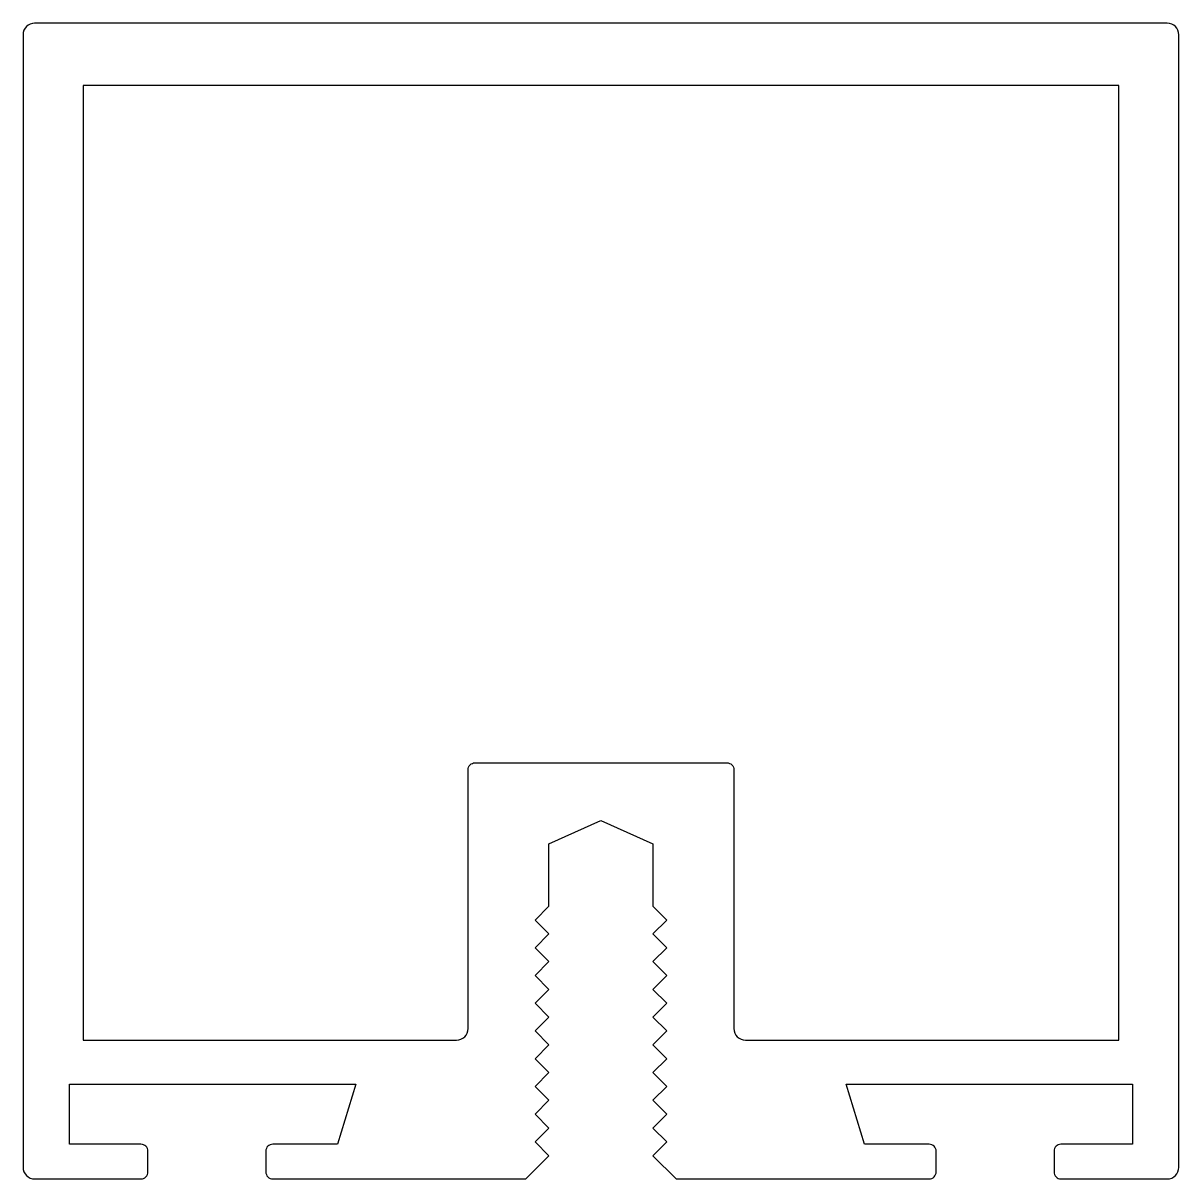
# Model space of a CAD drawing. Extents: x 143 to 193, y 195.5 to 245.5.
import ezdxf

# ---------------------------------------------------------------- set-up
doc = ezdxf.new("R2010")
doc.units = 0
doc.layers.add('ERCAN', color=220, linetype='CONTINUOUS')

msp = doc.modelspace()

# ---------------------------------------------------------------- linework, layer by layer
at = {"layer": 'ERCAN', "color": 7}
for points in [[(170.804, 199.535), (170.204, 198.935), (170.804, 198.335), (170.204, 197.735), (170.804, 197.135), (170.204, 196.535), (171.204, 195.535), (182.154, 195.535, 0.414214), (182.454, 195.835), (182.454, 196.735, 0.414214), (182.154, 197.035), (179.358, 197.035), (178.565, 199.635), (190.954, 199.635), (190.954, 197.035), (187.854, 197.035, 0.414214), (187.554, 196.735), (187.554, 195.835, 0.414214), (187.854, 195.535), (192.454, 195.535, 0.414214), (192.954, 196.035), (192.954, 245.035, 0.414214), (192.454, 245.535), (167.954, 245.535), (143.454, 245.535, 0.414214), (142.954, 245.035), (142.954, 196.035, 0.414214), (143.454, 195.535), (148.054, 195.535, 0.414214), (148.354, 195.835), (148.354, 196.735, 0.414214), (148.054, 197.035), (144.954, 197.035), (144.954, 199.635), (157.344, 199.635), (156.551, 197.035), (153.754, 197.035, 0.414214), (153.454, 196.735), (153.454, 195.835, 0.414214), (153.754, 195.535), (164.704, 195.535), (165.704, 196.535), (165.104, 197.135), (165.704, 197.735), (165.104, 198.335), (165.704, 198.935), (165.104, 199.535), (165.704, 200.135), (165.104, 200.735), (165.704, 201.335), (165.104, 201.935), (165.704, 202.535), (165.104, 203.135), (165.704, 203.735), (165.104, 204.335), (165.704, 204.935), (165.104, 205.535), (165.704, 206.135), (165.104, 206.735), (165.704, 207.335), (165.704, 210.035), (167.954, 211.035), (170.204, 210.035), (170.204, 207.335), (170.804, 206.735), (170.204, 206.135), (170.804, 205.535), (170.204, 204.935), (170.804, 204.335), (170.204, 203.735), (170.804, 203.135), (170.204, 202.535), (170.804, 201.935), (170.204, 201.335), (170.804, 200.735), (170.204, 200.135)], [(173.404, 213.535, -0.414214), (173.704, 213.235), (173.704, 202.035, 0.414214), (174.204, 201.535), (190.354, 201.535), (190.354, 242.835), (145.554, 242.835), (145.554, 201.535), (161.704, 201.535, 0.414214), (162.204, 202.035), (162.204, 213.235, -0.414214), (162.504, 213.535)]]:
    msp.add_lwpolyline(points, format="xyb", close=True, dxfattribs=at)

doc.saveas('drawing.dxf')
